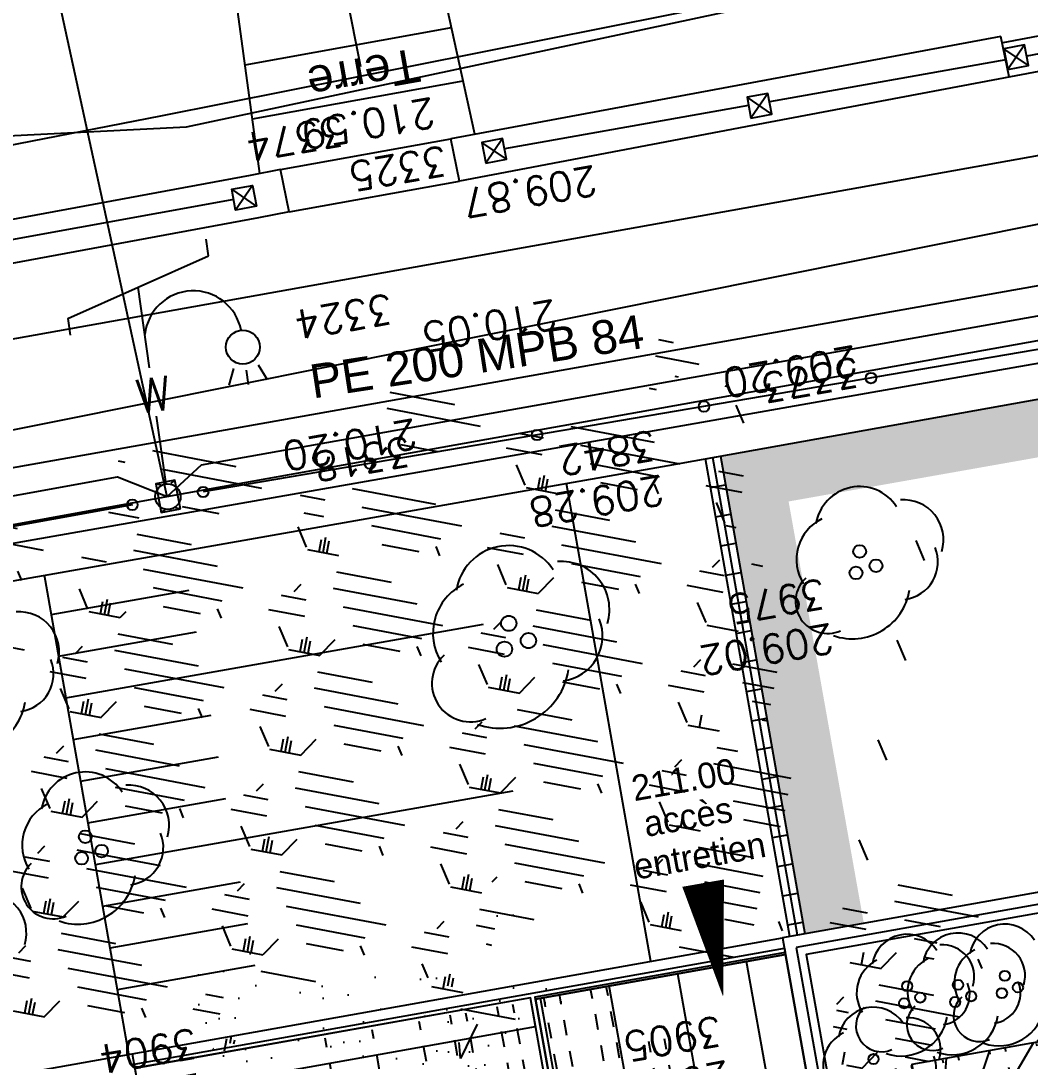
# Model space of a CAD drawing. Extents: x 0 to 613264, y -387505 to 675.
# Drawn here: x 415709 to 427627, y -290910 to -278618 of the extents above; entities that cross this region are included whole.
import ezdxf
from ezdxf.enums import TextEntityAlignment as Align
from ezdxf.lldxf.tags import DXFTag

# ---------------------------------------------------------------- set-up
doc = ezdxf.new("R2010")
doc.units = 0
for name, color, linetype in [('AEP_SSL', 252, 'Continuous'), ('CAB_SSL', 252, 'Continuous'), ('EDF_SSL', 252, 'Texte-Electricite'), ('Fond topo - BAT_ANN', 252, 'Continuous'), ('Fond topo - CLO_LEG', 252, 'Continuous'), ('Fond topo - CLO_MUR', 252, 'Continuous'), ('Fond topo - EDF', 252, 'Continuous'), ('Fond topo - VOI_TXT', 252, 'Continuous'), ('Fond topo - Z_500', 252, 'Continuous'), ('GAZ_SSL', 252, 'Texte-GAZ'), ('prlm-VRD', 2, 'Continuous'), ('SA - arbuste', 252, 'Continuous'), ('SA - bât A-B', 252, 'Continuous'), ('SA - clôture', 252, 'DIVISE2'), ('SA - couvre sol', 252, 'Continuous'), ('SA - haie séparative', 252, 'Continuous'), ('SA - muret béton', 252, 'Continuous'), ('SA - platelage bois', 252, 'Continuous'), ('SA - Talus', 252, 'Continuous'), ('SA - végétation basse', 252, 'Continuous'), ('TELECOM_SSL', 252, 'Texte-Telecom')]:
    doc.layers.add(name, color=color, linetype=linetype)
for name, color, linetype, plot in [('Fond topo - N', 252, 'Continuous', False), ('Fond topo - NCACHE', 252, 'Continuous', False), ('Fond topo - ZCACHE', 252, 'Continuous', False)]:
    doc.layers.add(name, color=color, linetype=linetype, plot=plot)
doc.layers.add('Fond topo - P', color=252, linetype='Continuous', lineweight=50)
doc.layers.add('Fond topo - VOI', color=252, linetype='Continuous', lineweight=25)
doc.styles.add('2000_ARIAL', font='arial.ttf', dxfattribs={"height": 0.400000006})
doc.styles.add('Arial', font='arial.ttf')
doc.styles.add('Lignes', font='arial.ttf', dxfattribs={"height": 0.35})
doc.styles.add('LignesA', font='arial.ttf', dxfattribs={"height": 0.349999994})
doc.styles.add('SIMPLEX', font='simplex_.ttf', dxfattribs={"height": 1.25})
doc.styles.add('Tronçons', font='arial.ttf', dxfattribs={"height": 0.25})
tags = doc.linetypes.add('CACHE2', pattern=[4.762499928474426, 3.174999952316284, -1.587499976158142]).pattern_tags.tags
tags[6:7] = [DXFTag(74, 4), DXFTag(75, 0), DXFTag(340, '0'), DXFTag(46, 0.0), DXFTag(50, 0.0), DXFTag(44, 0.0), DXFTag(45, 0.0)]
tags[4:5] = [DXFTag(74, 4), DXFTag(75, 0), DXFTag(340, '0'), DXFTag(46, 0.0), DXFTag(50, 0.0), DXFTag(44, 0.0), DXFTag(45, 0.0)]
tags = doc.linetypes.add('DIVISE2', pattern=[15.874999761581421, 6.349999904632568, -3.174999952316284, 0, -3.174999952316284, 0, -3.174999952316284]).pattern_tags.tags
tags[14:15] = [DXFTag(74, 4), DXFTag(75, 0), DXFTag(340, '0'), DXFTag(46, 0.0), DXFTag(50, 0.0), DXFTag(44, 0.0), DXFTag(45, 0.0)]
tags[12:13] = [DXFTag(74, 4), DXFTag(75, 0), DXFTag(340, '0'), DXFTag(46, 0.0), DXFTag(50, 0.0), DXFTag(44, 0.0), DXFTag(45, 0.0)]
tags[10:11] = [DXFTag(74, 4), DXFTag(75, 0), DXFTag(340, '0'), DXFTag(46, 0.0), DXFTag(50, 0.0), DXFTag(44, 0.0), DXFTag(45, 0.0)]
tags[8:9] = [DXFTag(74, 4), DXFTag(75, 0), DXFTag(340, '0'), DXFTag(46, 0.0), DXFTag(50, 0.0), DXFTag(44, 0.0), DXFTag(45, 0.0)]
tags[6:7] = [DXFTag(74, 4), DXFTag(75, 0), DXFTag(340, '0'), DXFTag(46, 0.0), DXFTag(50, 0.0), DXFTag(44, 0.0), DXFTag(45, 0.0)]
tags[4:5] = [DXFTag(74, 4), DXFTag(75, 0), DXFTag(340, '0'), DXFTag(46, 0.0), DXFTag(50, 0.0), DXFTag(44, 0.0), DXFTag(45, 0.0)]
tags = doc.linetypes.add('L16', pattern=[0.37500001490116125, 0.300000011920929, -0.07500000298023224]).pattern_tags.tags
tags[6:7] = [DXFTag(74, 4), DXFTag(75, 0), DXFTag(340, '0'), DXFTag(46, 0.0), DXFTag(50, 0.0), DXFTag(44, 0.0), DXFTag(45, 0.0)]
tags[4:5] = [DXFTag(74, 4), DXFTag(75, 0), DXFTag(340, '0'), DXFTag(46, 0.0), DXFTag(50, 0.0), DXFTag(44, 0.0), DXFTag(45, 0.0)]
tags = doc.linetypes.add('Texte-BT', pattern='A,5,-0.25,["BT",Lignes,S=1,R=0,X=0,Y=-0.18],-1.25', length=6.5).pattern_tags.tags
tags[15:16] = [DXFTag(74, 4), DXFTag(75, 0), DXFTag(340, '0'), DXFTag(46, 0.0), DXFTag(50, 0.0), DXFTag(44, 0.0), DXFTag(45, 0.0)]
tags[4:5] = [DXFTag(74, 4), DXFTag(75, 0), DXFTag(340, '0'), DXFTag(46, 0.0), DXFTag(50, 0.0), DXFTag(44, 0.0), DXFTag(45, 0.0)]
tags = doc.linetypes.add('Texte-Electricite', pattern='A,5,-0.25,["ELEC",Lignes,S=1,R=0,X=0,Y=-0.18],-1.25', length=6.5).pattern_tags.tags
tags[15:16] = [DXFTag(74, 4), DXFTag(75, 0), DXFTag(340, '0'), DXFTag(46, 0.0), DXFTag(50, 0.0), DXFTag(44, 0.0), DXFTag(45, 0.0)]
tags[4:5] = [DXFTag(74, 4), DXFTag(75, 0), DXFTag(340, '0'), DXFTag(46, 0.0), DXFTag(50, 0.0), DXFTag(44, 0.0), DXFTag(45, 0.0)]
tags = doc.linetypes.add('Texte-GAZ', pattern='A,5,-0.25,["GAZ",Lignes,S=1,R=0,X=0,Y=-0.18],-1.25', length=6.5).pattern_tags.tags
tags[15:16] = [DXFTag(74, 4), DXFTag(75, 0), DXFTag(340, '0'), DXFTag(46, 0.0), DXFTag(50, 0.0), DXFTag(44, 0.0), DXFTag(45, 0.0)]
tags[4:5] = [DXFTag(74, 4), DXFTag(75, 0), DXFTag(340, '0'), DXFTag(46, 0.0), DXFTag(50, 0.0), DXFTag(44, 0.0), DXFTag(45, 0.0)]
tags = doc.linetypes.add('Texte-MT', pattern='A,5,-0.25,["MT",Lignes,S=1,R=0,X=0,Y=-0.18],-1.25', length=6.5).pattern_tags.tags
tags[15:16] = [DXFTag(74, 4), DXFTag(75, 0), DXFTag(340, '0'), DXFTag(46, 0.0), DXFTag(50, 0.0), DXFTag(44, 0.0), DXFTag(45, 0.0)]
tags[4:5] = [DXFTag(74, 4), DXFTag(75, 0), DXFTag(340, '0'), DXFTag(46, 0.0), DXFTag(50, 0.0), DXFTag(44, 0.0), DXFTag(45, 0.0)]
tags = doc.linetypes.add('Texte-Telecom', pattern='A,5,-0.25,["TEL",Lignes,S=1,R=0,X=0,Y=-0.18],-1.25', length=6.5).pattern_tags.tags
tags[15:16] = [DXFTag(74, 4), DXFTag(75, 0), DXFTag(340, '0'), DXFTag(46, 0.0), DXFTag(50, 0.0), DXFTag(44, 0.0), DXFTag(45, 0.0)]
tags[4:5] = [DXFTag(74, 4), DXFTag(75, 0), DXFTag(340, '0'), DXFTag(46, 0.0), DXFTag(50, 0.0), DXFTag(44, 0.0), DXFTag(45, 0.0)]
tags = doc.linetypes.add('Texte-TelecomA', pattern='A,5,-0.25,["TEL",LignesA,S=1,R=0,X=0,Y=-0.18],-1.25', length=6.5).pattern_tags.tags
tags[15:16] = [DXFTag(74, 4), DXFTag(75, 0), DXFTag(340, '0'), DXFTag(46, 0.0), DXFTag(50, 0.0), DXFTag(44, 0.0), DXFTag(45, 0.0)]
tags[4:5] = [DXFTag(74, 4), DXFTag(75, 0), DXFTag(340, '0'), DXFTag(46, 0.0), DXFTag(50, 0.0), DXFTag(44, 0.0), DXFTag(45, 0.0)]
pattern_1 = [(280.4264001144857, (-277130161.1279894, -473864756.7787022), (55.32121061969438, 10.17969329456503), []), (280.4264001144857, (-277130142.6875859, -473864753.3854711), (55.32121061969438, 10.17969329456503), [18.75, -18.75]), (280.4264001144857, (-277130124.2471823, -473864749.99224), (55.32121061969438, 10.17969329456503), [18.75, -18.75])]
pattern_2 = [(349.2763985886067, (-277130161.1279894, -473864756.7787022), (22.32856350872324, 117.9043497231417), [37.5000005625, -202.5000030375]), (79.27639858860677, (-277130147.3110734, -473864759.3953308), (-235.8086994462835, 44.65712701744649), [15.000000225, -105.000001575]), (79.27639858860677, (-277130138.0997961, -473864761.1397498), (-235.8086994462835, 44.65712701744649), [15.000000225, -105.000001575]), (79.27639858860677, (-277130142.7054347, -473864760.2675403), (-235.8086994462835, 44.65712701744649), [18.75000028125, -101.25000151875]), (112.9664661186067, (-277130151.916716, -473864758.5231205), (-191.1515722884832, 280.4658259369293), [12.00000018, -420.7461593111922]), (45.58633105860677, (-277130133.4941673, -473864762.0119574), (22.32856353476547, 117.9043498154048), [12.00000018, -420.7461593111923]), (45.58633105860677, (-277130124.2828801, -473864763.7563783), (22.32856353476547, 117.9043498154048), [26.00000039, -406.6661590999923]), (112.9664661186067, (-277130161.1279894, -473864756.7787022), (-191.1515722884832, 280.4658259369293), [26.00000039, -406.6661590999922]), (349.2763985886067, (-277130073.3609553, -473864750.4999832), (22.32856350872324, 117.9043497231417), [44.42455106636825, -195.5754525336318]), (349.2763985886067, (-277130085.1249766, -473864728.4255323), (22.32856350872324, 117.9043497231417), [82.81008944215131, -56.09585564143782, 43.07431864611476, -58.01973967029608]), (349.2763985886067, (-277130096.7337571, -473864706.3804808), (22.32856350872324, 117.9043497231417), [119.4799495921992, -46.28746189431191, 29.47870124218051, -44.75389087130835]), (349.2763985886067, (-277130108.4191755, -473864684.3209158), (22.32856350872324, 117.9043497231417), [100.4611429069171, -139.5388606930829]), (349.2763985886067, (-277130104.5097786, -473864665.2146754), (22.32856350872324, 117.9043497231417), [65.56973938354608, -174.4302642164539])]

# ---------------------------------------------------------------- blocks, each defined once
blk = doc.blocks.new('MENSURA_TALSYM_8')
at = {"layer": 'SA - bât A-B'}
for p, q in [((1841109.894383216, 5171594.862100241), (1841114.578632859, 5171596.633481095)), ((1841109.540672424, 5171595.79745508), (1841111.086474977, 5171596.382010826)), ((1841109.71752782, 5171595.32977766), (1841111.263330288, 5171595.914333373)), ((1841110.071238612, 5171594.394422821), (1841111.617040909, 5171594.978978469)), ((1841110.601804801, 5171592.991390562), (1841115.286053407, 5171594.762771023)), ((1841110.248094009, 5171593.926745402), (1841111.79389622, 5171594.511301018)), ((1841110.424949405, 5171593.459067982), (1841111.97075153, 5171594.043623567)), ((1841110.778660197, 5171592.523713143), (1841112.324462151, 5171593.108268662)), ((1841110.955515594, 5171592.056035723), (1841112.501317463, 5171592.64059121)), ((1841111.13237099, 5171591.588358304), (1841112.678172773, 5171592.172913758))]:
    blk.add_line(p, q, dxfattribs=at)
blk = doc.blocks.new('ESC01')
at = {"ltscale": 2}
for p, q in [((1.257547, 0.126415), (1.7, 0)), ((1.338104, 0), (0, 0)), ((1.257547, -0.126415), (1.7, 0))]:
    blk.add_line(p, q, dxfattribs=at)
blk = doc.blocks.new('CLOLEG')
at = {"ltscale": 2}
blk.add_circle((0, 0), 0.0625, dxfattribs=at)
blk = doc.blocks.new('EDF11')
at = {"ltscale": 2}
for p, q in [((-0.5, 0.5), (-0.426635, 0.255449)), ((0.4266350000000001, 0.255449), (0.5, 0.5))]:
    blk.add_line(p, q, dxfattribs=at)
at = {"ltscale": 2, "flags": 128}
blk.add_lwpolyline([(-0.5, -0.5), (0.5, -0.5), (0.5, 0.5), (-0.5, 0.5)], close=True, dxfattribs=at)
for points in [[(-0.426635, -0.255449), (-0.5, -0.5)], [(0.5, -0.5), (0.4266350000000001, -0.255449)]]:
    blk.add_lwpolyline(points, dxfattribs=at)
blk = doc.blocks.new('EDF02')
at = {"ltscale": 2}
for p, q in [((0.875, 2.75), (0.875, 2.95)), ((-0.875, 2.25), (0.875, 2.75)), ((0, 1.535431), (0, 2.5)), ((-0.875, 2.25), (-0.875, 2.05)), ((0.978086, 1.392164), (0.895804, 1.204402)), ((1.271914, 1.392164), (1.354196, 1.204402)), ((1.125, 1.349688), (1.125, 1.178214)), ((0, 0.15), (0, 0.9586370000000001))]:
    blk.add_line(p, q, dxfattribs=at)
for centre, radius in [((1.125, 1.625), 0.2), ((0, 0), 0.15)]:
    blk.add_circle(centre, radius, dxfattribs=at)
blk.add_arc((0.557686, 1.79611), 0.574625, 2.870977029506814, 166.0535219962534, dxfattribs=at)
at = {"style": 'SIMPLEX'}
blk.add_text('W', height=0.4, dxfattribs=at).set_placement((0, 1.217323), align=Align.MIDDLE_CENTER)
blk = doc.blocks.new('PTOPO')
at = {"layer": 'Fond topo - NCACHE', "style": 'SIMPLEX'}
blk.add_attdef('MAT', text='', height=0.34, dxfattribs=at).set_placement((0.09999999986030161, -0.09999999962747097), align=Align.TOP_LEFT)
at = {"layer": 'Fond topo - ZCACHE', "style": 'SIMPLEX'}
blk.add_attdef('ALT', (0.09999999986030161, 0.09999999962747097), '', height=0.34, dxfattribs=at)
blk = doc.blocks.new('A$C1F970F0F')
at = {"layer": 'SA - bât A-B'}
h = blk.add_hatch(dxfattribs=at)
h.set_pattern_fill('_USER', color=256, scale=25, angle=-143.4936667190104, style=0, pattern_type=0)
h.set_pattern_definition([(216.5063332809896, (-277130161.1279894, -473864756.7787022), (14.87279096815364, -20.09477765036497), [])])
h.paths.add_polyline_path([(-5119.301957282852, 5676.692724593727), (-5101.585512309603, 5679.874887636244), (-5001.705135416508, 5115.447188658056), (-5019.430378943646, 5112.314179895515)])
at = {"layer": 'SA - couvre sol'}
h = blk.add_hatch(dxfattribs=at)
h.set_pattern_fill('PELOUSE6', color=256, scale=20.0000003, angle=-10.72360141139323, style=0, pattern_type=2)
h.set_pattern_definition(pattern_2)
h.paths.add_polyline_path([(-6097.441743418069, 4920.177515304733), (-6197.675414534157, 5487.753718339254), (-5119.301957282852, 5676.692724593727), (-5019.430378943646, 5112.314179895515)])
h = blk.add_hatch(dxfattribs=at)
h.set_pattern_fill('PELOUSE6', color=256, scale=20.0000003, angle=-10.72360141139323, style=0, pattern_type=2)
h.set_pattern_definition(pattern_2)
h.paths.add_polyline_path([(-3402.623808803382, 4002.738312271429), (-3437.712507589949, 4199.636212808002), (-3240.81464163304, 4234.725105514619), (-3223.270195233028, 4136.276172657652), (-2523.393668735908, 4261.000187694139), (-2562.872126556909, 4482.529666060197), (-2956.667858459632, 4412.351880455288), (-2991.756751253422, 4609.249746452402), (-2794.85888531939, 4644.338639163351), (-2873.107116345795, 5083.420880229077), (-2676.209250280051, 5118.509773009871), (-2716.733466870143, 5345.90742274797), (-3626.306558289891, 5183.813676629252), (-3573.673219096088, 4888.466877775171), (-3886.433009378015, 4832.73039375921), (-3939.06634855449, 5128.077192704795), (-4875.622878340046, 4961.174765867798), (-4861.415331338533, 4881.450515412981), (-4762.966398399941, 4898.994961868626), (-4736.649728846019, 4751.321562402331), (-4835.098661767282, 4733.777116038193), (-4821.063104642834, 4655.017969675949), (-4544.422242371515, 4704.317750093585), (-4520.912684171495, 4572.396179924211), (-4896.002479472914, 4505.551953068259), (-5000.388478969709, 5091.303708193815), (-2644.601016008993, 5511.124216758372), (-2407.400474873673, 4180.096742493728)])
at = {"layer": 'SA - haie séparative'}
h = blk.add_hatch(dxfattribs=at)
h.set_pattern_fill('PAVES_EVERGREEN1', color=256, scale=30.0000012, angle=-10.72360141139323, style=0, pattern_type=2)
h.set_pattern_definition([(349.2763985886067, (-277130152.3634321, -473864750.8052154), (32.26715867605478, 9.155903067109474), [15.0000006, -15.0000006]), (79.27639858860677, (-277130152.3634321, -473864750.8052154), (-9.155903067109474, 32.26715867605478), [15.0000006, -15.0000006])])
h.paths.add_polyline_path([(-3741.577973520158, 5340.124020899985), (-3672.648887766581, 5352.321608217365), (-3772.845735262865, 5918.538262582146), (-5101.585512309603, 5679.874887636244), (-5001.817125734857, 5115.427393912992), (-4932.186946450847, 5127.835895881468), (-5021.032714997484, 5626.386451342699), (-3830.825719061932, 5837.00390246101)])
at = {"layer": 'SA - platelage bois'}
h = blk.add_hatch(dxfattribs=at)
h.set_pattern_fill('PASSERELLE', color=256, scale=150, angle=-79.57359988551433, style=0, pattern_type=2)
h.set_pattern_definition(pattern_1)
h.paths.add_polyline_path([(-4875.622878340046, 4961.174765867798), (-4861.415331338533, 4881.450515412981), (-4762.966398399941, 4898.994961868626), (-4736.649728846019, 4751.321562402331), (-4835.098661767282, 4733.777116038193), (-4821.063104642834, 4655.017969675949), (-4544.422242371515, 4704.317750093585), (-4520.912684171495, 4572.396179924211), (-4068.335335630077, 4653.049355077584), (-4065.528224184668, 4637.297525763334), (-2881.979355956483, 4848.216111185977), (-2922.331582675059, 5074.648656927342), (-2676.209250280051, 5118.509773009871), (-2716.733466870143, 5345.90742274797), (-3626.306558289891, 5183.813676629252), (-3573.673219096088, 4888.466877775171), (-3886.433009378015, 4832.73039375921), (-3939.06634855449, 5128.077192704795)])
h = blk.add_hatch(dxfattribs=at)
h.set_pattern_fill('PASSERELLE', color=256, scale=150, angle=-79.57359988551433, style=0, pattern_type=2)
h.set_pattern_definition(pattern_1)
h.paths.add_polyline_path([(-5320.064803223802, 5038.39767955185), (-5214.977022221075, 4448.707946739098), (-4919.630223348451, 4501.341285905692), (-5024.718004328301, 5091.031018714111)])
at = {"layer": 'SA - végétation basse'}
h = blk.add_hatch(dxfattribs=at)
h.set_pattern_fill('PELOUSE3', color=256, scale=30.0000012, angle=-10.72360141139323, style=0, pattern_type=2)
h.set_pattern_definition([(63.75228758860676, (-277130161.1279894, -473864756.7787022), (-23.45095126548362, 279.2401461521268), [45.00000179999999, -235.223134908925]), (63.75228758860676, (-277130070.6913459, -473864682.3057902), (-23.45095126548362, 279.2401461521268), [45.00000179999999, -235.223134908925]), (63.75228758860676, (-277129980.2547024, -473864607.8328782), (-23.45095126548362, 279.2401461521268), [45.00000179999999, -235.223134908925]), (94.80050958860676, (-277130161.1279894, -473864756.7787022), (-147.3804408980185, 27.9107051026506), [30.00000119999999, -250.223135508925]), (94.80050958860676, (-277130070.6913459, -473864682.3057902), (-147.3804408980185, 27.9107051026506), [30.00000119999999, -250.223135508925]), (94.80050958860676, (-277129980.2547024, -473864607.8328782), (-147.3804408980185, 27.9107051026506), [30.00000119999999, -250.223135508925]), (349.2763985886067, (-277130150.4254121, -473864748.9555228), (90.43664346942202, 74.47291196122701), [0, -150.000006]), (349.2763985886067, (-277130128.2907439, -473864741.178331), (90.43664346942202, 74.47291196122701), [0, -150.000006]), (349.2763985886067, (-277130131.1123402, -473864724.186572), (90.43664346942202, 74.47291196122701), [0, -150.000006]), (349.2763985886067, (-277130107.9907268, -473864726.3211191), (90.43664346942202, 74.47291196122701), [0, -150.000006]), (349.2763985886067, (-277130114.7958684, -473864688.3802859), (90.43664346942202, 74.47291196122701), [0, -150.000006]), (349.2763985886067, (-277130145.871033, -473864715.8131706), (90.43664346942202, 74.47291196122701), [0, -150.000006]), (349.2763985886067, (-277130146.4181992, -473864709.3189448), (90.43664346942202, 74.47291196122701), [0, -150.000006]), (349.2763985886067, (-277130146.4030777, -473864682.394556), (90.43664346942202, 74.47291196122701), [0, -150.000006]), (349.2763985886067, (-277130175.4900693, -473864748.6971968), (90.43664346942202, 74.47291196122701), [0, -150.000006]), (349.2763985886067, (-277130174.2875769, -473864733.9636422), (90.43664346942202, 74.47291196122701), [0, -150.000006]), (349.2763985886067, (-277130189.2665902, -473864747.5843463), (90.43664346942202, 74.47291196122701), [0, -150.000006]), (349.2763985886067, (-277130188.2321773, -473864725.3383205), (90.43664346942202, 74.47291196122701), [0, -150.000006]), (349.2763985886067, (-277130175.8128164, -473864713.4801186), (90.43664346942202, 74.47291196122701), [0, -150.000006]), (349.2763985886067, (-277130177.2053921, -473864699.0031776), (90.43664346942202, 74.47291196122701), [0, -150.000006]), (349.2763985886067, (-277130185.5838336, -473864679.4629427), (90.43664346942202, 74.47291196122701), [0, -150.000006]), (349.2763985886067, (-277130158.2804474, -473864698.11404), (90.43664346942202, 74.47291196122701), [0, -150.000006]), (349.2763985886067, (-277130203.1613337, -473864706.8047658), (90.43664346942202, 74.47291196122701), [0, -150.000006]), (349.2763985886067, (-277130212.652973, -473864733.433686), (90.43664346942202, 74.47291196122701), [0, -150.000006]), (349.2763985886067, (-277130184.8232839, -473864761.1398489), (90.43664346942202, 74.47291196122701), [0, -150.000006]), (349.2763985886067, (-277130166.9053067, -473864770.5176433), (90.43664346942202, 74.47291196122701), [0, -150.000006]), (349.2763985886067, (-277130182.8034158, -473864783.9612368), (90.43664346942202, 74.47291196122701), [0, -150.000006]), (349.2763985886067, (-277130135.5774301, -473864791.408701), (90.43664346942202, 74.47291196122701), [0, -150.000006]), (349.2763985886067, (-277130151.59432, -473864765.1885123), (90.43664346942202, 74.47291196122701), [0, -150.000006]), (349.2763985886067, (-277130132.6665843, -473864764.2846365), (90.43664346942202, 74.47291196122701), [0, -150.000006])])
h.paths.add_polyline_path([(-5747.608684763781, 4929.631184226047), (-5319.781433882093, 5005.869132109715), (-5220.32081010621, 4447.755637823583), (-5648.142846471982, 4371.514072255571)])
at = {"layer": 'AEP_SSL', "elevation": 9.999999999999998e-08, "flags": 128}
blk.add_lwpolyline([(-10084.93277844263, 5093.930148438846), (-9750.791620834418, 5135.5756579271), (-3128.109925920724, 6321.886190847606), (-538.2744943762264, 6794.667455972196), (-236.899884080834, 9072.411970745992), (154.0690051004237, 9291.318023383576), (2068.234834202161, 10286.47979625637), (4929.096988442494, 11795.62350952535), (5831.943443331371, 12343.47571871864), (5644.547691266249, 12887.93525940639), (4850.760829103805, 13701.34358382695)], dxfattribs=at)
at = {"layer": 'CAB_SSL', "elevation": 9.999999999999998e-08, "flags": 128}
for points in [[(-10812.15457855182, 5600.426800125627), (-8720.280241838846, 5090.654580446419), (-5742.369525281366, 5634.629537405877), (-2733.176347276875, 6173.938624268192), (-522.7757441125186, 8575.296708000737)], [(-5754.661107002939, 5631.839986106221), (-6147.027277428226, 7433.002472659673)]]:
    blk.add_lwpolyline(points, dxfattribs=at)
at = {"layer": 'EDF_SSL', "linetype": 'Texte-BT', "elevation": 9.999999999999998e-08, "flags": 128}
blk.add_lwpolyline([(-10355.65903211059, 43.80952892260893), (-10201.4030772041, 1251.685514822027), (-8720.280241838846, 5090.654580446419), (-8647.88838211094, 5140.669551381001), (-5813.541010319846, 5655.541528388557), (-5754.775129047494, 5632.363405789478), (-5714.151306698284, 5669.525972244278), (-2796.400100172239, 6190.043639552574), (-2733.176347276875, 6173.938624268192), (-2724.610103663505, 6234.621653891018), (-576.9868819294611, 8573.42365167172), (-522.7757441125186, 8575.296708000737), (1439.543237064798, 9649.961943709872), (1486.297190266059, 9780.607536286585), (3247.574149104787, 10693.56387743918), (3311.706751861017, 10686.95005152967), (3338.557006230488, 10734.01793882097), (5093.795445683761, 11622.80777854973), (5197.512327865115, 11601.77622754824)], dxfattribs=at)
at = {"layer": 'EDF_SSL', "linetype": 'Texte-MT', "elevation": 9.999999999999998e-08, "flags": 128}
blk.add_lwpolyline([(-10605.24755893916, -1087.243444949462), (-9871.024919901258, 5454.646601530631), (-9813.117681349795, 5614.486484857796), (-9256.616976485166, 5923.473242253717), (-8799.13613630993, 5646.609576042702), (-8267.576586649942, 5593.500203318741), (-5762.0770564726, 6081.872554389967), (-4183.597292868954, 6396.686264550111), (-3538.986020602817, 6692.687627343169), (-2824.138039855754, 6428.356494820026), (-615.9396546429546, 6802.884084155441), (-262.5046420332196, 8461.235250973023), (-193.4502564723132, 8712.902150223255), (139.2306060843939, 8893.662518143177), (555.9703724045021, 9251.5491897469), (1680.577767184984, 9828.549923444656)], dxfattribs=at)
at = {"layer": 'EDF_SSL', "linetype": 'Texte-MT', "flags": 128}
blk.add_lwpolyline([(-8369.911624552822, 5276.099588330418), (-5994.287512905468, 5699.674866922907), (-3013.422435617031, 6298.709752970984), (-2917.709661664371, 6238.158421745848)], dxfattribs=at)
at = {"layer": 'Fond topo - BAT_ANN', "ltscale": 2, "flags": 128}
for points in [[(-5662.733904062568, 6142.270531669948), (-5419.100154881275, 6186.24800381742)], [(-5653.996161036034, 6078.28506175169), (-5405.293235874912, 6123.177553111553)], [(-5621.00710839579, 6018.677110755658), (-5419.868511184919, 6054.983932135396)], [(-5610.898295003875, 5968.688993446425), (-5409.75969773547, 6004.995815004841)]]:
    blk.add_lwpolyline(points, dxfattribs=at)
at = {"layer": 'Fond topo - CLO_LEG', "ltscale": 2, "flags": 128}
for points in [[(-4103.57224978328, 5912.18246983193), (-5712.382641472173, 5637.590496798271)], [(-5795.922477866984, 5622.424166279352), (-8692.061692426221, 5096.641420825186)]]:
    blk.add_lwpolyline(points, dxfattribs=at)
at = {"layer": 'Fond topo - CLO_MUR', "ltscale": 2, "flags": 128}
for points in [[(-2003.863172001624, 8179.09312694406), (-2143.146781257581, 8006.859912820551), (-2340.457490801653, 7734.345111260913), (-2598.736870191495, 7400.94477901074), (-2940.818727905099, 7047.283403563957), (-3248.706618745416, 6811.131666403891), (-3649.231779602484, 6561.580327596037), (-4000.333884769988, 6403.828417100516), (-4360.873799455749, 6265.710363196761), (-4651.111133599729, 6190.343253154888), (-4768.145301312069, 6168.193959010867)], [(-1971.468451961153, 8153.961829416945), (-2110.578551620566, 7981.92990944472), (-2307.638247469651, 7709.761794522231), (-2567.702785225124, 7374.057087825381), (-2913.458468391917, 7016.597527449509), (-3225.334562164724, 6777.386816169783), (-3629.901569159774, 6525.317163610672), (-3984.586111590528, 6365.955646348328), (-4348.348708452321, 6226.603025633301), (-4642.136565636054, 6150.31393686324), (-5063.688890352264, 6070.53307677527), (-5409.75969773547, 6004.995815004841)], [(-8287.804432590101, 5102.5437522476), (-7605.580502524027, 5235.945156469854), (-7039.43552686364, 5336.352074012237), (-6395.723901147811, 5453.96015665399), (-5999.626927920504, 5521.547280024518), (-5163.393101620775, 5668.773234621937), (-3462.542645871017, 5974.273767689828), (-2916.536404471398, 6073.123024295499), (-2187.945600606779, 6199.153509733841), (-1340.114493704695, 6346.414657207387)], [(-1845.115370201808, 6303.349680269662), (-3061.641378804426, 6087.328892188127), (-4159.975300858594, 5888.705770611459), (-4922.787367467585, 5755.253774575041), (-5452.543621078548, 5661.757849989244), (-6482.162746370075, 5480.989585806478), (-7372.575279741799, 5320.31426016191), (-8294.997535587892, 5143.806105512086)], [(-5621.007108361132, 6018.67711093867), (-5656.634297822089, 6011.472426568642), (-8317.220368442477, 5518.656911610055), (-8618.39150681487, 5507.760570740641), (-8909.2360534134, 5573.843378545509), (-9171.11235904059, 5720.612431584784), (-9390.873439773375, 5932.73943183509), (-9546.953323150592, 6189.476067735875), (-9628.50516176015, 6466.621949156199)], [(-5610.898295003875, 5968.688993446425), (-5646.934922076375, 5961.401510780587), (-8311.623891578827, 5467.826023336904), (-8623.199926036092, 5456.55323439447), (-8927.732306211929, 5525.746055761469), (-9201.792525148683, 5679.343605229515), (-9431.031190294101, 5900.618956539477), (-9593.526009106537, 6167.90755429009), (-9673.823329735804, 6459.976001236856)], [(-4770.37366809422, 6175.91395198684), (-5419.868511184919, 6054.983932135396)], [(-4760.521185679817, 6127.909062616339), (-4770.37366809422, 6175.91395198684)], [(-4737.752692769485, 6141.306089286745), (-4766.965504891395, 6161.221199388387)], [(-4742.401543761683, 6165.870050430668), (-4762.316653973374, 6136.657238353297)], [(-5040.878008111908, 6083.93812591367), (-5070.090820216488, 6103.853236106817)], [(-5045.526859138764, 6108.502086874582), (-5065.441969281138, 6079.289275163234)], [(-5409.75969773547, 6004.995815004841), (-5419.868511184919, 6054.983932135396)], [(-5354.083695744375, 6030.698993981528), (-5383.296507774779, 6050.614104065841)], [(-5358.732546662396, 6055.262955016617), (-5378.647656839429, 6026.050143122258)], [(-5610.898295003875, 5968.688993446425), (-5621.007108361132, 6018.67711093867)], [(-5653.897493314374, 5999.866529142142), (-5673.926100806748, 5970.731414765941)], [(-5649.344239989351, 5975.284668028568), (-5678.479354074922, 5995.313275679175)]]:
    blk.add_lwpolyline(points, dxfattribs=at)
at = {"layer": 'Fond topo - CLO_MUR', "linetype": 'L16', "ltscale": 2, "flags": 128}
for points in [[(-4497.816106695042, 6208.97010726469), (-4646.623849572138, 6170.328595000399), (-4739.904279889196, 6152.674812573507)], [(-4764.643166427029, 6147.992856203673), (-5043.631066281287, 6098.484949164274)], [(-4764.46824096692, 6148.025961805741), (-4764.643166312647, 6147.992856182012)], [(-5068.248099330423, 6094.116524010003), (-5356.408121131639, 6042.980974627668)], [(-5676.202727469601, 5983.022345133219), (-5947.442994605271, 5934.099021702488)]]:
    blk.add_lwpolyline(points, dxfattribs=at)
at = {"layer": 'Fond topo - CLO_MUR', "ltscale": 2, "flags": 128}
for points in [[(-4762.316653881869, 6136.657238335968), (-4737.752692769485, 6141.306089286745), (-4742.401543761683, 6165.870050430668), (-4766.965504891395, 6161.221199388387)], [(-5065.441969189633, 6079.289275145905), (-5040.878008111908, 6083.93812591367), (-5045.526859138764, 6108.502086874582), (-5070.090820216488, 6103.853236106817)], [(-5378.647656839429, 6026.050143122258), (-5354.083695744375, 6030.698993981528), (-5358.732546662396, 6055.262955016617), (-5383.296507774779, 6050.614104065841)], [(-5649.344239897846, 5975.284668011239), (-5673.926100806748, 5970.731414765941), (-5678.479354074922, 5995.313275679175), (-5653.897493257526, 5999.866528941802)]]:
    blk.add_lwpolyline(points, close=True, dxfattribs=at)
at = {"layer": 'Fond topo - VOI', "ltscale": 2, "flags": 128}
for points in [[(-5645.188427538565, 6013.787059912088), (-5711.240600594085, 6497.479395043132)], [(-5391.520252038821, 6060.262119664299), (-5463.268153854019, 6388.008843340087)]]:
    blk.add_lwpolyline(points, dxfattribs=at)
at = {"layer": 'GAZ_SSL', "linetype": 'Texte-GAZ', "elevation": 9.999999999999998e-08, "flags": 128}
blk.add_lwpolyline([(-10544.31541955609, 4849.463266287231), (-2844.361894995576, 6215.21841119217), (-619.059840477988, 6565.404650589751), (-558.7307695276991, 6580.824982418972), (-429.4804532838041, 7139.21704900553), (-208.0795472043819, 8868.909145672174), (360.6838398219811, 9157.908141542406), (425.0188701159018, 9327.634198507636), (4535.248673246207, 11485.07622468802), (4713.322312771974, 11477.46920417039), (5559.734467376861, 11914.17321717021), (6091.203610633145, 12178.61605624058), (6292.964946063797, 12126.43026770143), (6627.254129528154, 11179.86214373141), (7472.768662736402, 9124.4680223983), (7947.08689338462, 9062.48922912452), (8070.821797205262, 8793.497098507169), (8796.806101210752, 9110.108422938276), (9553.586430744355, 9252.290517349746)], dxfattribs=at)
at = {"layer": 'SA - arbuste'}
for centre in [(-4937.132769782412, 5567.36921030113), (-4917.839792825302, 5550.394718352658), (-4941.476029737887, 5542.009440413453), (-5851.536051024514, 5230.206520511822), (-5855.87931096266, 5204.846750715652), (-5832.243074050074, 5213.232028654857)]:
    blk.add_circle(centre, 7.5, dxfattribs=at)
at = {"layer": 'SA - arbuste', "ltscale": 1.200000047683716}
for centre in [(-5351.423207810321, 5482.336309781894), (-5328.271635497282, 5461.966919431492), (-5356.635119753427, 5451.904585934984)]:
    blk.add_circle(centre, 9, dxfattribs=at)
at = {"layer": 'SA - arbuste', "ltscale": 0.800000011920929}
for centre in [(-4765.689280663897, 5065.820667551116), (-4881.018513629328, 5053.748644247284), (-4820.974017430727, 5055.296705680781), (-4750.254899171551, 5052.241073930398), (-4865.584132136981, 5040.169050626566), (-4824.448625375698, 5035.008889748007), (-4805.53963593838, 5041.717112060063), (-4769.163888608868, 5045.532851618341), (-4884.493121574297, 5033.460828314509), (-4920.74772022654, 4967.60826557184)]:
    blk.add_circle(centre, 6, dxfattribs=at)
for centre, radius, start, end in [((-4937.272641689973, 5591.863618233071), 52.09335999999999, 32.9049446683259, 171.1222226947237), ((-4885.265104953589, 5581.149068802898), 47.1596, 342.9842594908044, 94.63470461757107), ((-4957.76893271878, 5557.555766662726), 53.97568, 116.3248625983236, 211.8320556568809), ((-5351.59105408456, 5511.729599278456), 62.512032, 32.90494473524294, 171.1222224813845), ((-4889.431585321154, 5554.895281405136), 44.59584, 277.8831336434853, 22.28760127864609), ((-5289.182010015734, 5498.872139984016), 56.59152, 342.9842594908044, 94.63470461757107), ((-4974.873040276758, 5508.322798101465), 37.90984, 133.2696686351559, 293.7521365895177), ((-5376.186603343113, 5470.560177417542), 64.770816, 116.3248626312973, 211.8320555822061), ((-4945.834032617912, 5532.559290995032), 68.40896, 251.0377365793105, 350.7437823991756), ((-5929.428019133813, 5448.814651438405), 47.1596, 342.9842594908044, 94.63470461757107), ((-5294.181786444195, 5467.367595123269), 53.515008, 277.8831336295787, 22.28760153890703), ((-5933.594499501377, 5422.560864040644), 44.59584, 277.8831336434853, 22.28760127864609), ((-5396.711532393139, 5411.480615197199), 45.49180799999999, 133.2696685009257, 293.7521366536828), ((-5361.864723224429, 5440.56440657884), 82.09075199999998, 251.0377365388965, 350.7437826127198), ((-5989.996946798135, 5400.224873630539), 68.40896, 251.0377365793105, 350.7437823991756), ((-5851.675922914746, 5254.700928535269), 52.09335999999999, 32.90494451793248, 171.1222226947237), ((-5799.668386195691, 5243.986379013591), 47.1596, 342.9842597590838, 94.63470455183064), ((-5872.172213966428, 5220.393076969256), 53.97568, 116.3248625983236, 211.8320556568809), ((-5803.834866545926, 5217.732591707334), 44.59584, 277.883133562608, 22.28760147896251), ((-5889.27632150153, 5171.160108403663), 37.90984, 133.2696683756754, 293.7521367712873), ((-5860.237313882891, 5195.396601210056), 68.40896, 251.0377365793105, 350.7437827194919), ((-5968.132659264601, 5116.704055827484), 47.1596, 342.9842594908044, 94.63470461757107)]:
    blk.add_arc(centre, radius, start, end, dxfattribs=at)
at = {"layer": 'SA - arbuste', "ltscale": 0.6399999856948853}
for centre, radius, start, end in [((-4765.801178199235, 5085.416193822597), 41.674688, 32.90494467775616, 171.1222224813845), ((-4881.130411164664, 5073.344170518765), 41.674688, 32.90494450850222, 171.122222747956), ((-4821.085914966065, 5074.892231952263), 41.674688, 32.90494467775616, 171.1222224813845), ((-4839.524381783598, 5064.772530957192), 37.72767999999999, 342.9842594908044, 94.63470469373227), ((-4779.479885584998, 5066.32059239069), 37.72767999999999, 342.9842594908044, 94.63470461757107), ((-4782.198211044046, 5057.969912551486), 43.180544, 116.3248626312973, 211.8320554210229), ((-4897.5274439866, 5045.897889243322), 43.180544, 116.3248624601254, 211.8320554210229), ((-4837.482947810876, 5047.445950681151), 43.180544, 116.3248626312973, 211.8320554210229), ((-4842.857566050061, 5043.769501109588), 35.676672, 277.8831334746112, 22.28760147896251), ((-4782.813069874336, 5045.317562547418), 35.676672, 277.883133562608, 22.28760147896251), ((-4795.881497092648, 5018.583537740812), 30.327872, 133.2696683174558, 293.7521367830749), ((-4920.859617744549, 4987.203791934829), 41.674688, 32.90494467775616, 171.1222224813845), ((-4911.210730035202, 5006.511514432648), 30.327872, 133.2696686423436, 293.7521365777301), ((-4851.166233836601, 5008.059575866146), 30.327872, 133.2696683174558, 293.7521367830749), ((-4772.650290960996, 5037.972732054799), 54.727168, 251.0377365152544, 350.7437825057393), ((-4887.979523903549, 5025.900708746635), 54.727168, 251.0377365523678, 350.7437825057393), ((-4879.253588363482, 4978.632152373256), 37.72767999999999, 342.9842594908044, 94.63470461757107), ((-4827.935027727826, 5027.448770184465), 54.727168, 251.0377365152544, 350.7437825057393), ((-4937.25665058936, 4959.757510663717), 43.180544, 116.3248626312973, 211.8320556308634), ((-4882.586772647273, 4957.629122434145), 35.676672, 277.8831336789501, 22.28760178340445)]:
    blk.add_arc(centre, radius, start, end, dxfattribs=at)
at = {"layer": 'SA - bât A-B', "ltscale": 2.539999961853027}
blk.add_line((-5796.129208338603, 4973.87400026643), (-5028.226891967716, 5110.720795704585), dxfattribs=at)
at = {"layer": 'SA - bât A-B', "linetype": 'Continuous', "ltscale": 2.539999961853027}
blk.add_line((-5011.987817731413, 5099.394161246686), (-4905.847372712563, 4503.797508346077), dxfattribs=at)
at = {"layer": 'SA - bât A-B', "linetype": 'Continuous', "ltscale": 2.539999961853027, "elevation": 9.999999999999998e-08, "flags": 128}
for points in [[(-4891.208220167493, 4341.854014492964), (-4550.158628513374, 2428.087821803657), (-3171.873868801296, 2673.710017606947), (-3404.319882600679, 3978.057930172946), (-2379.562068281582, 4160.679690604004), (-2625.183937557962, 5538.9626177042), (-5028.226891870663, 5110.720795591417), (-4919.630223348451, 4501.341285905692)], [(-4538.832048105923, 2444.327162202496), (-3188.11766236816, 2685.063134288174), (-3420.558952990663, 3989.384543523098), (-2395.801138837249, 4172.00630408032), (-2636.510566602577, 5522.723550404896), (-5011.987817731413, 5099.394161246686)], [(-4870.387587714489, 4361.816510965448), (-4530.741633449554, 2455.926691246847), (-3199.716966173931, 2693.153391904228), (-3432.158289101265, 3997.474982045343), (-2407.400474873673, 4180.096742493728), (-2644.601016008993, 5511.124216758372), (-5000.388478969709, 5091.303708193815), (-4893.195368027506, 4489.800123754009)]]:
    blk.add_lwpolyline(points, dxfattribs=at)
blk.add_lwpolyline([(-4821.063104642834, 4655.017969675949), (-4544.422242371515, 4704.317750093585), (-4518.105572726086, 4556.644350609961), (-2832.754889553043, 4856.988334378877), (-2873.107116231412, 5083.420880207415), (-2676.209250280051, 5118.509773009871), (-2716.733466870143, 5345.90742274797), (-3626.306558272562, 5183.813676720758), (-3573.673219096088, 4888.466877775171), (-3886.433009378015, 4832.73039375921), (-3939.06634855449, 5128.077192704795), (-4875.622878340046, 4961.174765867798), (-4861.415331338533, 4881.450515412981), (-4762.966398399941, 4898.994961868626), (-4736.649728846019, 4751.321562402331), (-4835.098661767282, 4733.777116038193)], close=True, dxfattribs=at)
at = {"layer": 'SA - bât A-B', "elevation": 9.999999999999998e-08, "flags": 128}
blk.add_lwpolyline([(-5121.954409748454, 5175.424193091531, 49.99999999999999, 0, 0), (-5098.315279813015, 5041.130626136996, 0, 0, 0)], format="xyseb", dxfattribs=at)
at = {"layer": 'SA - bât A-B', "ltscale": 2.539999961853027, "elevation": 9.999999999999998e-08, "flags": 128}
for points in [[(-4880.606287056421, 4282.362310870307), (-4879.72906472349, 4277.439864101785), (-5175.074775250284, 4224.800417823336), (-5034.359019091333, 3435.187811647954), (-4742.95190375203, 3487.125357388083), (-4742.0746814191, 3482.202910619562), (-5506.038401039833, 3346.058006703334), (-5506.9156234303, 3350.980453293176), (-5039.702805419353, 3434.235493811883), (-5325.847200644801, 5039.906584612185), (-5793.058930253068, 4956.64543678128), (-5793.936152585999, 4961.567883549801), (-5026.033836163125, 5098.414679262473), (-5025.156613887041, 5093.492232694292), (-5320.502392487839, 5040.853168600118), (-5175.951997384936, 4229.722863511644)], [(-5320.064803206473, 5038.397679643355), (-5024.718004328301, 5091.031018714111), (-4881.746676030165, 4288.761491430708), (-5177.093474902789, 4236.128152264114)], [(-5319.786993428183, 5005.90032837553), (-5325.846112407806, 5039.900477426152), (-5793.053067816459, 4956.612540485261), (-5506.909760993689, 3350.947556997156), (-5039.702805510859, 3434.235493829213), (-5045.76192449048, 3468.235642879835), (-5473.589306774858, 3391.965484701508), (-5747.614375747221, 4929.630170014192)], [(-6958.913587655973, 3344.59876650223), (-6963.122802172714, 3368.21835918593), (-5578.34536993873, 3615.006015875138), (-5818.788849260113, 4941.436503429914), (-7199.616174379765, 4695.277624804165), (-7204.535837236068, 4722.883828107343), (-5796.129208276209, 4973.873999970251), (-5550.506958793167, 3595.588938478305)]]:
    blk.add_lwpolyline(points, close=True, dxfattribs=at)
at = {"layer": 'SA - clôture', "ltscale": 0.1000000014901161, "elevation": 9.999999999999998e-08, "flags": 128}
blk.add_lwpolyline([(-5010.567757168638, 5113.880684274619), (-5110.443734813213, 5678.283806212989)], dxfattribs=at)
at = {"layer": 'SA - muret béton', "ltscale": 2.539999961853027, "elevation": 9.999999999999998e-08, "flags": 128}
blk.add_lwpolyline([(-5119.301957282852, 5676.692724593727), (-5101.585512309603, 5679.874887636244), (-5001.705135416508, 5115.447188658056), (-5019.430378943646, 5112.314179895515)], close=True, dxfattribs=at)
at = {"layer": 'SA - platelage bois', "elevation": 9.999999999999998e-08, "flags": 128}
for points in [[(-4875.622878340046, 4961.174765867798), (-4861.415331338533, 4881.450515412981), (-4762.966398399941, 4898.994961868626), (-4736.649728846019, 4751.321562402331), (-4835.098661767282, 4733.777116038193), (-4821.063104642834, 4655.017969675949), (-4544.422242371515, 4704.317750093585), (-4520.912684171495, 4572.396179924211), (-4068.335335630077, 4653.049355077584), (-4065.528224184668, 4637.297525763334), (-2881.979355956483, 4848.216111185977), (-2922.331582675059, 5074.648656927342), (-2676.209250280051, 5118.509773009871), (-2716.733466870143, 5345.90742274797), (-3626.306558289891, 5183.813676629252), (-3573.673219096088, 4888.466877775171), (-3886.433009378015, 4832.73039375921), (-3939.06634855449, 5128.077192704795)], [(-5320.064803223802, 5038.39767955185), (-5214.977022221075, 4448.707946739098), (-4919.630223348451, 4501.341285905692), (-5024.718004328301, 5091.031018714111)]]:
    blk.add_lwpolyline(points, close=True, dxfattribs=at)
at = {"layer": 'SA - Talus', "linetype": 'CACHE2', "ltscale": 0.300000011920929, "elevation": 9.999999999999998e-08, "flags": 128}
blk.add_lwpolyline([(-5183.786866304953, 5082.998670724944), (-5283.2602209356, 5647.669626419645)], dxfattribs=at)
at = {"layer": 'SA - Talus', "elevation": 9.999999999999998e-08, "flags": 128}
blk.add_lwpolyline([(-5800.077135959025, 4973.170445258835), (-5899.777304916566, 5539.126640725496)], dxfattribs=at)
at = {"layer": 'TELECOM_SSL', "linetype": 'Texte-TelecomA', "elevation": 9.999999999999998e-08, "flags": 128}
blk.add_lwpolyline([(-10749.2063741723, 5816.045000263086), (-5732.074706866975, 6068.891438771888), (-1122.78713045016, 7053.278689790898)], dxfattribs=at)
at = {"layer": 'Fond topo - BAT_ANN', "ltscale": 2, "xscale": 99.99999999999997, "yscale": 99.99999999999997, "zscale": 99.99999999999997, "rotation": 101.1305216815309}
blk.add_blockref('ESC01', (-5526.624853651489, 6140.18262115021), dxfattribs=at)
at = {"layer": 'Fond topo - CLO_LEG', "ltscale": 2, "xscale": 99.99999999999999, "yscale": 99.99999999999999, "zscale": 99.99999999999999, "rotation": 189.6859152895402}
for p in [(-4923.786754995573, 5772.188148315504), (-5120.935726601898, 5738.53873541007), (-5318.0846982311, 5704.889322508968), (-5515.233669860301, 5671.239909607867), (-5712.382641472173, 5637.590496798271), (-5795.922477866984, 5622.424166279352)]:
    blk.add_blockref('CLOLEG', p, dxfattribs=at)
at = {"layer": 'Fond topo - EDF', "ltscale": 2}
for name, p, xscale, yscale, zscale, rotation in [('EDF02', (-5753.915336056825, 5632.072179136875), 99.99999999999999, 99.99999999999999, 99.99999999999999, 8.073512859781173), ('EDF11', (-5753.669300658617, 5632.492933308858), 34.2950993466197, 23, 99.99999999999997, 100.7072915773061)]:
    blk.add_blockref(name, p, dxfattribs=dict(at, xscale=xscale, yscale=yscale, zscale=zscale, rotation=rotation))
at = {"layer": 'Fond topo - P', "ltscale": 2}
ref = blk.add_blockref('PTOPO', (-5531.459841298836, 6040.266688515963), dxfattribs=dict(at, xscale=99.99999999999994, yscale=99.99999999999994, zscale=99.99999999999994, rotation=190.0656205306617))
ref.add_attrib('MAT', '3374', dxfattribs={"layer": 'Fond topo - N', "color": 0, "ltscale": 2, "height": 33.99999999999999, "rotation": 190.0656204987762, "style": 'SIMPLEX'}).set_placement((-5543.053683130735, 6048.365011266324), align=Align.TOP_LEFT)
ref.add_attrib('ALT', '210.59', (-5441.698116964959, 6103.121738405438), dxfattribs={"layer": 'Fond topo - Z_500', "color": 0, "ltscale": 2, "height": 33.99999999999999, "rotation": 190.0656204987762, "style": 'SIMPLEX'})
ref = blk.add_blockref('PTOPO', (-5409.75969773547, 6004.995815004841), dxfattribs=dict(at, xscale=99.99999999999994, yscale=99.99999999999994, zscale=99.99999999999994, rotation=190.0656205306617))
ref.add_attrib('MAT', '3325', dxfattribs={"layer": 'Fond topo - N', "color": 0, "ltscale": 2, "height": 33.99999999999999, "rotation": 190.0656204987762, "style": 'SIMPLEX'}).set_placement((-5421.353539567369, 6013.094137755201), align=Align.TOP_LEFT)
ref.add_attrib('ALT', '209.87', (-5250.422737952657, 6022.934684473655), dxfattribs={"layer": 'Fond topo - Z_500', "color": 0, "ltscale": 2, "height": 33.99999999999999, "rotation": 190.0656204987762, "style": 'SIMPLEX'})
ref = blk.add_blockref('PTOPO', (-5474.072734023978, 5830.010323219473), dxfattribs=dict(at, xscale=99.99999999999994, yscale=99.99999999999994, zscale=99.99999999999994, rotation=190.0656205306617))
ref.add_attrib('MAT', '3324', dxfattribs={"layer": 'Fond topo - N', "color": 0, "ltscale": 2, "height": 33.99999999999999, "rotation": 190.0656204987762, "style": 'SIMPLEX'}).set_placement((-5485.666575925195, 5838.108645603809), align=Align.TOP_LEFT)
ref.add_attrib('ALT', '210.05', (-5297.830269755211, 5864.547930860999), dxfattribs={"layer": 'Fond topo - Z_500', "color": 0, "ltscale": 2, "height": 33.99999999999999, "rotation": 190.0656204987762, "style": 'SIMPLEX'})
ref = blk.add_blockref('PTOPO', (-4922.787367467585, 5755.253774575041), dxfattribs=dict(at, xscale=99.99999999999994, yscale=99.99999999999994, zscale=99.99999999999994, rotation=190.0656205306617))
ref.add_attrib('MAT', '3373', dxfattribs={"layer": 'Fond topo - N', "color": 0, "ltscale": 2, "height": 33.99999999999999, "rotation": 190.0656204987762, "style": 'SIMPLEX'}).set_placement((-4934.381209316814, 5763.352097233895), align=Align.TOP_LEFT)
ref.add_attrib('ALT', '209.20', (-4942.923191608895, 5810.12921702818), dxfattribs={"layer": 'Fond topo - Z_500', "color": 0, "ltscale": 2, "height": 33.99999999999999, "rotation": 190.0656204987762, "style": 'SIMPLEX'})
ref = blk.add_blockref('PTOPO', (-5452.543621078548, 5661.757849989244), dxfattribs=dict(at, xscale=99.99999999999994, yscale=99.99999999999994, zscale=99.99999999999994, rotation=190.0656205306617))
ref.add_attrib('MAT', '3318', dxfattribs={"layer": 'Fond topo - N', "color": 0, "ltscale": 2, "height": 33.99999999999999, "rotation": 190.0656204987762, "style": 'SIMPLEX'}).set_placement((-5464.137462997094, 5669.856172282074), align=Align.TOP_LEFT)
ref.add_attrib('ALT', '210.20', (-5462.848575489526, 5723.636679332115), dxfattribs={"layer": 'Fond topo - Z_500', "color": 0, "ltscale": 2, "height": 33.99999999999999, "rotation": 190.0656204987762, "style": 'SIMPLEX'})
ref = blk.add_blockref('PTOPO', (-5163.393101620775, 5668.773234621937), dxfattribs=dict(at, xscale=99.99999999999994, yscale=99.99999999999994, zscale=99.99999999999994, rotation=190.0656205306617))
ref.add_attrib('MAT', '3842', dxfattribs={"layer": 'Fond topo - N', "color": 0, "ltscale": 2, "height": 33.99999999999999, "rotation": 190.0656204987762, "style": 'SIMPLEX'}).set_placement((-5174.986943452674, 5676.871557372297), align=Align.TOP_LEFT)
ref.add_attrib('ALT', '209.28', (-5171.491424343925, 5657.179392808582), dxfattribs={"layer": 'Fond topo - Z_500', "color": 0, "ltscale": 2, "height": 33.99999999999999, "rotation": 190.0656204987762, "style": 'SIMPLEX'})
ref = blk.add_blockref('PTOPO', (-4963.076975268036, 5493.505811159442), dxfattribs=dict(at, xscale=99.99999999999994, yscale=99.99999999999994, zscale=99.99999999999994, rotation=190.0656205306617))
ref.add_attrib('MAT', '3975', dxfattribs={"layer": 'Fond topo - N', "color": 0, "ltscale": 2, "height": 33.99999999999999, "rotation": 190.0656204987762, "style": 'SIMPLEX'}).set_placement((-4974.67081707706, 5501.604133905468), align=Align.TOP_LEFT)
ref.add_attrib('ALT', '209.02', (-4971.175297991186, 5481.911969346086), dxfattribs={"layer": 'Fond topo - Z_500', "color": 0, "ltscale": 2, "height": 33.99999999999999, "rotation": 190.0656204987762, "style": 'SIMPLEX'})
ref = blk.add_blockref('PTOPO', (-5085.511085015535, 4976.873648706705), dxfattribs=dict(at, xscale=99.99999999999994, yscale=99.99999999999994, zscale=99.99999999999994, rotation=190.0656205306617))
ref.add_attrib('MAT', '3905', dxfattribs={"layer": 'Fond topo - N', "color": 0, "ltscale": 2, "height": 33.99999999999999, "rotation": 190.0656204987762, "style": 'SIMPLEX'}).set_placement((-5097.104926824559, 4984.971971452732), align=Align.TOP_LEFT)
ref.add_attrib('ALT', '209.56', (-5093.609407738685, 4965.27980689335), dxfattribs={"layer": 'Fond topo - Z_500', "color": 0, "ltscale": 2, "height": 33.99999999999999, "rotation": 190.0656204987762, "style": 'SIMPLEX'})
ref = blk.add_blockref('PTOPO', (-5704.833083181447, 4962.306640222605), dxfattribs=dict(at, xscale=99.99999999999994, yscale=99.99999999999994, zscale=99.99999999999994, rotation=190.0656205306617))
ref.add_attrib('MAT', '3904', dxfattribs={"layer": 'Fond topo - N', "color": 0, "ltscale": 2, "height": 33.99999999999999, "rotation": 190.0656204987762, "style": 'SIMPLEX'}).set_placement((-5716.426925013347, 4970.404962972963), align=Align.TOP_LEFT)
ref.add_attrib('ALT', '210.76', (-5712.931405927474, 4950.712798413582), dxfattribs={"layer": 'Fond topo - Z_500', "color": 0, "ltscale": 2, "height": 33.99999999999999, "rotation": 190.0656204987762, "style": 'SIMPLEX'})
at = {"layer": 'SA - bât A-B', "xscale": 99.99999999999999, "yscale": 99.99999999999999, "zscale": 99.99999999999999, "rotation": 349.2763985886067}
blk.add_blockref('MENSURA_TALSYM_8', (-277130161.1279894, -473864756.7787022), dxfattribs=at)
at = {"layer": 'Fond topo - VOI_TXT', "style": '2000_ARIAL'}
blk.add_text('Terre', height=39.99999999999999, rotation=190.0656205035111, dxfattribs=at).set_placement((-5460.606353554806, 6162.184117280725))
at = {"layer": 'GAZ_SSL', "style": 'Tronçons'}
blk.add_text('PE 200 MPB 84', height=39.99999999999999, rotation=8.689798540899382, dxfattribs=at).set_placement((-5582.739780011815, 5747.92816438885))
at = {"layer": 'SA - bât A-B', "style": 'Arial', "width": 0.9545000195503235}
for s, p in [('211.00', (-5203.303056751342, 5272.133927793365)), ('accès', (-5189.229424732213, 5229.929319096635)), ('entretien', (-5200.818029464572, 5179.403351893259))]:
    blk.add_text(s, height=30.3030599, rotation=10.06521972151299, dxfattribs=at).set_placement(p)

msp = doc.modelspace()

# ---------------------------------------------------------------- block references
at = {"layer": 'prlm-VRD', "xscale": 9.999999999999998, "yscale": 9.999999999999998, "zscale": 9.999999999999998}
msp.add_blockref('A$C1F970F0F', (474984.9359816406, -340561.1028248291, -9.999999999999997e-07), dxfattribs=at)

doc.saveas('drawing.dxf')
